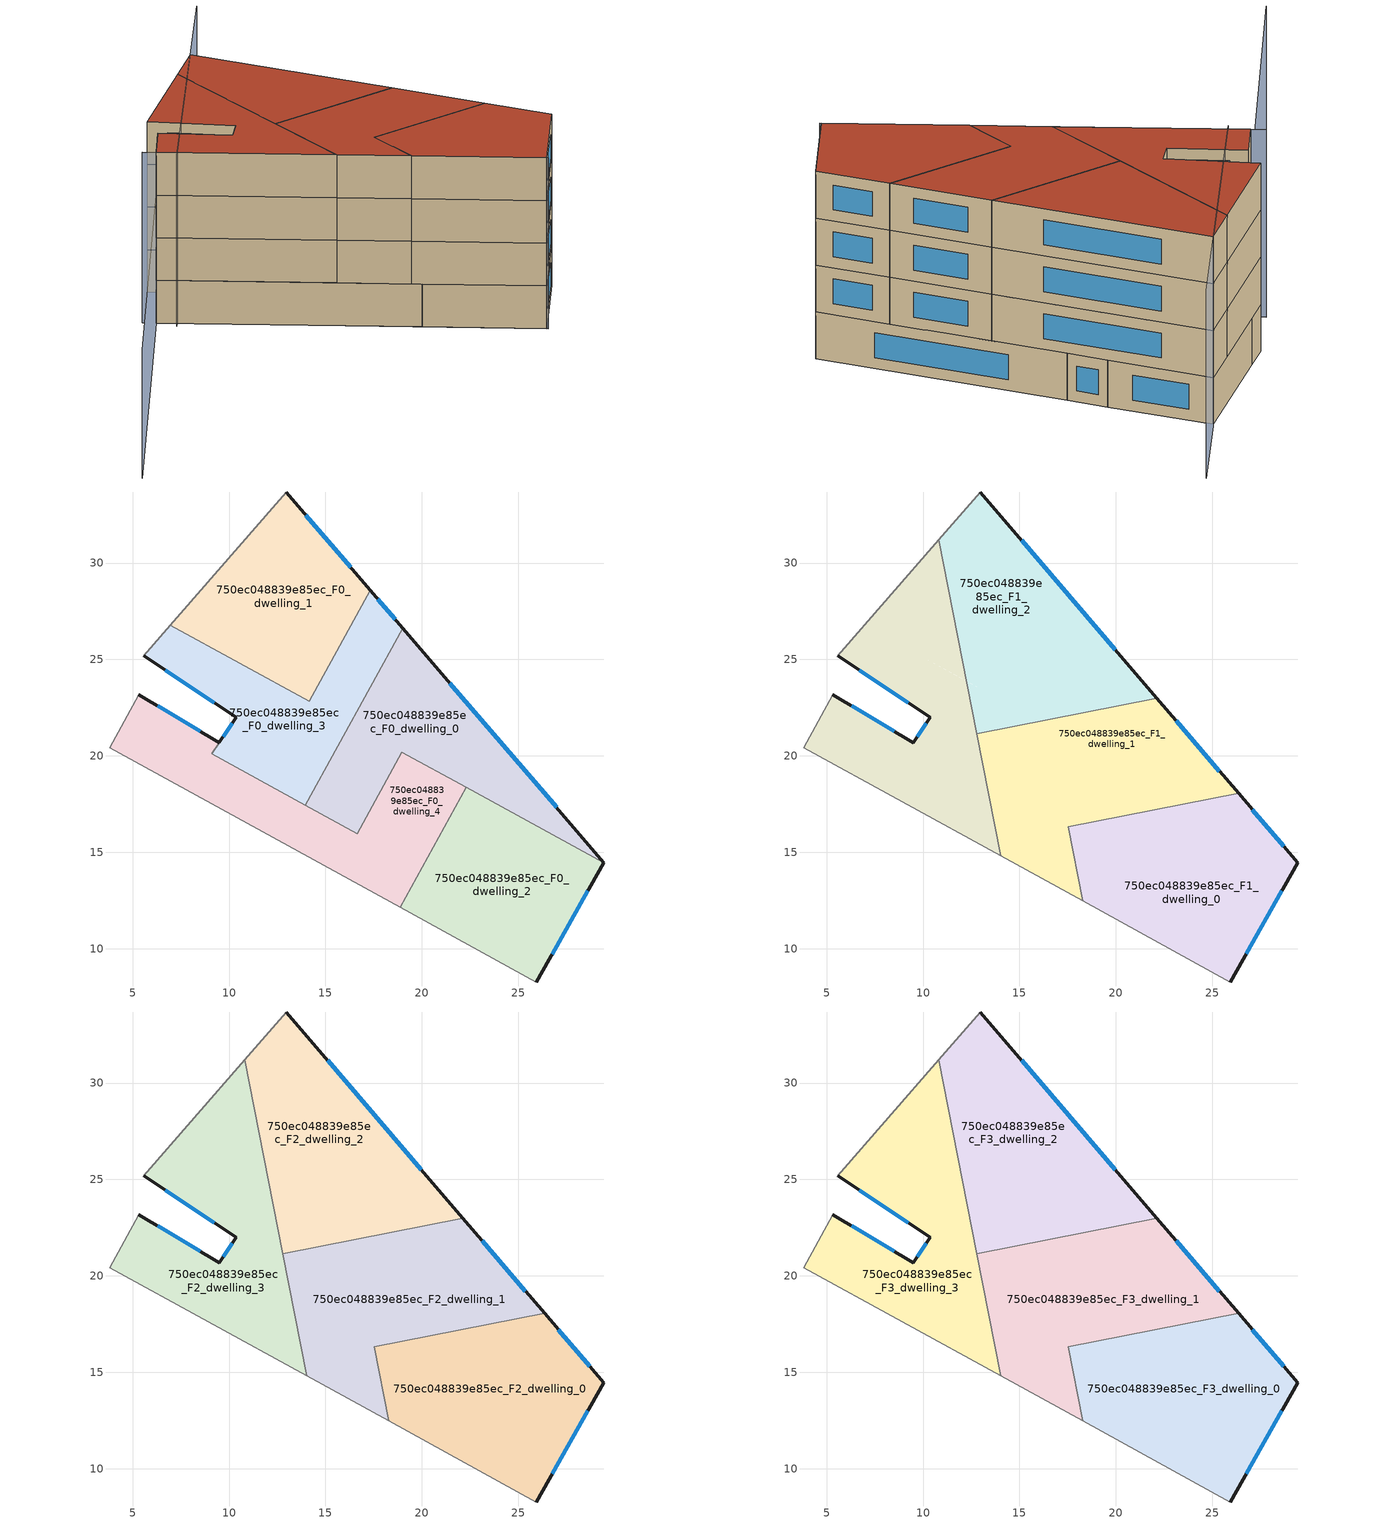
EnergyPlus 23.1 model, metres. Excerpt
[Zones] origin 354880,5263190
750ec048839e85ec_F0_dwelling_0
 floor ground (EU_floor_Construction): 19.01,26.63 29.43,14.47 29.42,14.45 18.97,20.19 16.65,15.96 13.96,17.44 z0
 wall outside (EU_wall_Construction): 29.42,14.45 29.43,14.47 19.01,26.63 z0:3
 wall to 750ec048839e85ec_F0_dwelling_4 (EU_wall_Construction): 13.96,17.44 16.65,15.96 18.97,20.19 22.3,18.36 z0:3
 wall to 750ec048839e85ec_F0_dwelling_2 (EU_wall_Construction): 22.3,18.36 29.42,14.45 z0:3
 wall to 750ec048839e85ec_F0_dwelling_3 (EU_wall_Construction): 19.01,26.63 13.97,17.44 z0:3
 window (EU_Window_Construction): 26.98,17.32 21.46,23.77 z0.7:2.3
750ec048839e85ec_F0_dwelling_1
 floor ground (EU_floor_Construction): 12.96,33.68 17.33,28.59 14.17,22.83 6.96,26.79 z0
 wall outside (EU_wall_Construction): 17.33,28.59 12.96,33.68 z0:3
 wall to 750ec048839e85ec_F0_dwelling_3 (EU_wall_Construction): 6.96,26.79 14.17,22.83 17.33,28.59 z0:3
 wall adiabatic (EU_wall_Construction): 12.96,33.68 6.96,26.79 z0:3
 window (EU_Window_Construction): 16.3,29.78 13.99,32.49 z0.7:2.3
750ec048839e85ec_F0_dwelling_2
 floor ground (EU_floor_Construction): 29.42,14.45 25.93,8.28 18.88,12.15 22.3,18.36 z0
 wall outside (EU_wall_Construction): 25.93,8.28 29.42,14.45 z0:3
 wall adiabatic (EU_wall_Construction): 18.88,12.15 25.93,8.28 z0:3
 wall to 750ec048839e85ec_F0_dwelling_4 (EU_wall_Construction): 22.3,18.36 18.88,12.15 z0:3
 window (EU_Window_Construction): 26.75,9.73 28.6,13 z0.7:2.3
 ceiling adiabatic (EU_roof_Construction): 23.79,17.55 22.3,18.36 21.61,17.12 z3
750ec048839e85ec_F0_dwelling_3
 floor ground (EU_floor_Construction): 17.33,28.59 19.01,26.63 13.97,17.44 9.1,20.12 9.48,20.7 10.37,22 5.57,25.18 6.96,26.79 14.17,22.83 z0
 wall outside (EU_wall_Construction): 5.57,25.18 10.37,22 9.48,20.7 / 19.01,26.63 17.33,28.59 z0:3
 wall adiabatic (EU_wall_Construction): 6.96,26.79 5.57,25.18 z0:3
 wall to 750ec048839e85ec_F0_dwelling_4 (EU_wall_Construction): 9.48,20.69 9.1,20.12 13.97,17.44 z0:3
 window (EU_Window_Construction): 10.17,21.7 9.69,21 / 6.7,24.44 9.25,22.75 / 18.62,27.09 17.72,28.13 z0.7:2.3
750ec048839e85ec_F0_dwelling_4
 floor ground (EU_floor_Construction): 18.97,20.19 22.3,18.36 18.88,12.15 3.82,20.42 5.33,23.17 9.48,20.69 9.1,20.12 16.65,15.96 z0
 wall outside (EU_wall_Construction): 9.48,20.69 5.33,23.17 z0:3
 wall adiabatic (EU_wall_Construction): 5.33,23.17 3.82,20.42 18.88,12.15 z0:3
 window (EU_Window_Construction): 8.51,21.27 6.31,22.59 z0.7:2.3
 ceiling adiabatic (EU_roof_Construction): 18.28,12.48 17.53,16.32 21.61,17.12 22.3,18.36 18.97,20.19 16.65,15.96 13.46,17.72 14.03,14.81 z3
750ec048839e85ec_F1_dwelling_0
 floor to 750ec048839e85ec_F0_dwelling_2 (EU_floor_Construction): 29.42,14.45 25.93,8.28 18.88,12.15 21.61,17.12 23.79,17.55 z3
 floor to 750ec048839e85ec_F0_dwelling_4 (EU_floor_Construction): 21.61,17.12 18.88,12.15 18.28,12.48 17.53,16.32 z3
 floor to 750ec048839e85ec_F0_dwelling_0 (EU_floor_Construction): 26.36,18.05 29.43,14.47 29.42,14.45 23.79,17.55 z3
 wall outside (EU_wall_Construction): 25.93,8.28 29.43,14.47 26.36,18.05 z3:6
 wall adiabatic (EU_wall_Construction): 18.28,12.48 25.93,8.28 z3:6
 wall to 750ec048839e85ec_F1_dwelling_1 (EU_wall_Construction): 26.36,18.05 17.53,16.32 18.28,12.48 z3:6
 window (EU_Window_Construction): 28.71,15.31 27.08,17.21 / 26.75,9.73 28.61,13.02 z3.7:5.3
750ec048839e85ec_F1_dwelling_1
 floor to 750ec048839e85ec_F0_dwelling_0 (EU_floor_Construction): 22.13,22.99 26.36,18.05 23.79,17.55 18.97,20.19 16.65,15.96 13.96,17.44 16.39,21.86 z3
 floor to 750ec048839e85ec_F0_dwelling_3 (EU_floor_Construction): 16.39,21.86 13.97,17.44 13.46,17.72 12.79,21.15 z3
 floor adiabatic (EU_floor_Construction): 23.79,17.55 17.53,16.32 18.28,12.48 14.03,14.81 12.79,21.15 13.46,17.72 13.96,17.44 16.65,15.96 18.97,20.19 z3
 wall outside (EU_wall_Construction): 26.36,18.05 22.13,22.99 z3:6
 wall adiabatic (EU_wall_Construction): 14.03,14.81 18.28,12.48 z3:6
 wall to 750ec048839e85ec_F1_dwelling_2 (EU_wall_Construction): 22.13,22.99 12.79,21.15 z3:6
 wall to 750ec048839e85ec_F1_dwelling_3 (EU_wall_Construction): 12.79,21.15 14.03,14.81 z3:6
 window (EU_Window_Construction): 25.37,19.21 23.12,21.83 z3.7:5.3
750ec048839e85ec_F1_dwelling_2
 floor to 750ec048839e85ec_F0_dwelling_1 (EU_floor_Construction): 12.96,33.68 17.33,28.59 14.17,22.83 12.25,23.88 10.81,31.21 z3
 floor to 750ec048839e85ec_F0_dwelling_3 (EU_floor_Construction): 17.33,28.59 19.01,26.63 16.39,21.86 12.79,21.15 12.25,23.88 14.17,22.83 z3
 floor to 750ec048839e85ec_F0_dwelling_0 (EU_floor_Construction): 19.01,26.63 22.13,22.99 16.39,21.86 z3
 wall outside (EU_wall_Construction): 22.13,22.99 12.96,33.68 z3:6
 wall adiabatic (EU_wall_Construction): 12.96,33.68 10.81,31.21 z3:6
 wall to 750ec048839e85ec_F1_dwelling_3 (EU_wall_Construction): 10.81,31.21 12.79,21.15 z3:6
 window (EU_Window_Construction): 19.98,25.5 15.11,31.17 z3.7:5.3
750ec048839e85ec_F1_dwelling_3
 floor outside (EU_floor_Construction): 9.48,20.7 9.1,20.12 9.48,20.69 5.33,23.17 3.82,20.42 5.33,23.17 z3
 floor to 750ec048839e85ec_F0_dwelling_3 (EU_floor_Construction): 12.25,23.88 13.46,17.72 9.1,20.12 9.48,20.7 10.37,22 5.57,25.18 6.96,26.79 z3
 floor to 750ec048839e85ec_F0_dwelling_4 (EU_floor_Construction): 9.48,20.69 9.1,20.12 13.46,17.72 14.03,14.81 3.82,20.42 5.33,23.17 z3
 floor to 750ec048839e85ec_F0_dwelling_1 (EU_floor_Construction): 10.81,31.21 12.25,23.88 6.96,26.79 z3
 wall outside (EU_wall_Construction): 5.57,25.18 10.37,22 9.48,20.69 5.33,23.17 z3:6
 wall adiabatic (EU_wall_Construction): 10.81,31.21 5.57,25.18 / 5.33,23.17 3.82,20.42 14.03,14.81 z3:6
 window (EU_Window_Construction): 10.16,21.7 9.69,21 / 6.7,24.44 9.25,22.75 / 8.51,21.28 6.31,22.59 z3.7:5.3
750ec048839e85ec_F2_dwelling_0
 floor to 750ec048839e85ec_F1_dwelling_0 (EU_floor_Construction): 26.36,18.05 29.43,14.47 25.93,8.28 18.28,12.48 17.53,16.32 z6
 wall outside (EU_wall_Construction): 25.93,8.28 29.43,14.47 26.36,18.05 z6:9
 wall adiabatic (EU_wall_Construction): 18.28,12.48 25.93,8.28 z6:9
 wall to 750ec048839e85ec_F2_dwelling_1 (EU_wall_Construction): 26.36,18.05 17.53,16.32 18.28,12.48 z6:9
 window (EU_Window_Construction): 28.71,15.31 27.08,17.21 / 26.75,9.73 28.61,13.02 z6.7:8.3
750ec048839e85ec_F2_dwelling_1
 floor to 750ec048839e85ec_F1_dwelling_1 (EU_floor_Construction): 22.13,22.99 26.36,18.05 17.53,16.32 18.28,12.48 14.03,14.81 12.79,21.15 z6
 wall outside (EU_wall_Construction): 26.36,18.05 22.13,22.99 z6:9
 wall adiabatic (EU_wall_Construction): 14.03,14.81 18.28,12.48 z6:9
 wall to 750ec048839e85ec_F2_dwelling_2 (EU_wall_Construction): 22.13,22.99 12.79,21.15 z6:9
 wall to 750ec048839e85ec_F2_dwelling_3 (EU_wall_Construction): 12.79,21.15 14.03,14.81 z6:9
 window (EU_Window_Construction): 25.37,19.21 23.12,21.83 z6.7:8.3
750ec048839e85ec_F2_dwelling_2
 floor to 750ec048839e85ec_F1_dwelling_2 (EU_floor_Construction): 12.96,33.68 22.13,22.99 12.79,21.15 10.81,31.21 z6
 wall outside (EU_wall_Construction): 22.13,22.99 12.96,33.68 z6:9
 wall adiabatic (EU_wall_Construction): 12.96,33.68 10.81,31.21 z6:9
 wall to 750ec048839e85ec_F2_dwelling_3 (EU_wall_Construction): 10.81,31.21 12.79,21.15 z6:9
 window (EU_Window_Construction): 19.98,25.5 15.11,31.17 z6.7:8.3
750ec048839e85ec_F2_dwelling_3
 floor to 750ec048839e85ec_F1_dwelling_3 (EU_floor_Construction): 10.81,31.21 14.03,14.81 3.82,20.42 5.33,23.17 9.48,20.69 10.37,22 5.57,25.18 z6
 wall outside (EU_wall_Construction): 5.57,25.18 10.37,22 9.48,20.69 5.33,23.17 z6:9
 wall adiabatic (EU_wall_Construction): 10.81,31.21 5.57,25.18 / 5.33,23.17 3.82,20.42 14.03,14.81 z6:9
 window (EU_Window_Construction): 10.16,21.7 9.69,21 / 6.7,24.44 9.25,22.75 / 8.51,21.28 6.31,22.59 z6.7:8.3
750ec048839e85ec_F3_dwelling_0
 floor to 750ec048839e85ec_F2_dwelling_0 (EU_floor_Construction): 26.36,18.05 29.43,14.47 25.93,8.28 18.28,12.48 17.53,16.32 z9
 wall outside (EU_wall_Construction): 25.93,8.28 29.43,14.47 26.36,18.05 z9:12
 wall adiabatic (EU_wall_Construction): 18.28,12.48 25.93,8.28 z9:12
 wall to 750ec048839e85ec_F3_dwelling_1 (EU_wall_Construction): 26.36,18.05 17.53,16.32 18.28,12.48 z9:12
 window (EU_Window_Construction): 28.71,15.31 27.08,17.21 / 26.75,9.73 28.61,13.02 z9.7:11.3
 roof outside (EU_roof_Construction): 25.93,8.28 29.43,14.47 26.36,18.05 17.53,16.32 18.28,12.48 z12
750ec048839e85ec_F3_dwelling_1
 floor to 750ec048839e85ec_F2_dwelling_1 (EU_floor_Construction): 22.13,22.99 26.36,18.05 17.53,16.32 18.28,12.48 14.03,14.81 12.79,21.15 z9
 wall outside (EU_wall_Construction): 26.36,18.05 22.13,22.99 z9:12
 wall adiabatic (EU_wall_Construction): 14.03,14.81 18.28,12.48 z9:12
 wall to 750ec048839e85ec_F3_dwelling_2 (EU_wall_Construction): 22.13,22.99 12.79,21.15 z9:12
 wall to 750ec048839e85ec_F3_dwelling_3 (EU_wall_Construction): 12.79,21.15 14.03,14.81 z9:12
 window (EU_Window_Construction): 25.37,19.21 23.12,21.83 z9.7:11.3
 roof outside (EU_roof_Construction): 26.36,18.05 22.13,22.99 12.79,21.15 14.03,14.81 18.28,12.48 17.53,16.32 z12
750ec048839e85ec_F3_dwelling_2
 floor to 750ec048839e85ec_F2_dwelling_2 (EU_floor_Construction): 12.96,33.68 22.13,22.99 12.79,21.15 10.81,31.21 z9
 wall outside (EU_wall_Construction): 22.13,22.99 12.96,33.68 z9:12
 wall adiabatic (EU_wall_Construction): 12.96,33.68 10.81,31.21 z9:12
 wall to 750ec048839e85ec_F3_dwelling_3 (EU_wall_Construction): 10.81,31.21 12.79,21.15 z9:12
 window (EU_Window_Construction): 19.98,25.5 15.11,31.17 z9.7:11.3
 roof outside (EU_roof_Construction): 22.13,22.99 12.96,33.68 10.81,31.21 12.79,21.15 z12
750ec048839e85ec_F3_dwelling_3
 floor to 750ec048839e85ec_F2_dwelling_3 (EU_floor_Construction): 10.81,31.21 14.03,14.81 3.82,20.42 5.33,23.17 9.48,20.69 10.37,22 5.57,25.18 z9
 wall outside (EU_wall_Construction): 5.57,25.18 10.37,22 9.48,20.69 5.33,23.17 z9:12
 wall adiabatic (EU_wall_Construction): 10.81,31.21 5.57,25.18 / 5.33,23.17 3.82,20.42 14.03,14.81 z9:12
 window (EU_Window_Construction): 10.16,21.7 9.69,21 / 6.7,24.44 9.25,22.75 / 8.51,21.28 6.31,22.59 z9.7:11.3
 roof outside (EU_roof_Construction): 14.03,14.81 10.81,31.21 5.57,25.18 10.37,22 9.48,20.69 5.33,23.17 3.82,20.42 z12
shading: 3.03,20.85 26.02,8.23 / 16.91,40.59 4.78,19.38 z0:12; 3.82,20.42 -8.38,-1.75 z0:9
[Building]
EU S2 Campaign: North Axis=0; Terrain=City; Solar Distribution=FullExterior
[Site:Location]
Budapest.Ferenc.Liszt.Intl.AP: Latitude=47.437; Longitude=19.256; Time Zone=1; Elevation=185
[SizingPeriod:WeatherFileDays]
AnnualSizingPeriod: Begin Month=1; Begin Day of Month=1; End Month=12; End Day of Month=31; Day of Week for Start Day=Monday; Use Weather File Daylight Saving Period=No; Use Weather File Rain and Snow Indicators=No
[MATERIAL]
EU_InternalMass_Material: Roughness=MediumRough; Thickness=0.1; Conductivity=1; Density=1800; Specific Heat=900; Thermal Absorptance=0.9; Solar Absorptance=0.7; Visible Absorptance=0.7
[MATERIAL:NOMASS] Roughness=MediumRough; Thermal Absorptance=0.9; Solar Absorptance=0.7; Visible Absorptance=0.7
Name | Thermal Resistance
EU_wall_NoMass | 0.832559
EU_roof_NoMass | 1.39638
EU_floor_NoMass | 0.872794
[WINDOWMATERIAL:SIMPLEGLAZINGSYSTEM]
EU_Window_SimpleGlazing: UFactor=2.79869; Solar Heat Gain Coefficient=0.75; Visible Transmittance=0.75
[CONSTRUCTION]
EU_wall_Construction: EU_wall_NoMass
EU_roof_Construction: EU_roof_NoMass
EU_floor_Construction: EU_floor_NoMass
EU_Window_Construction: EU_Window_SimpleGlazing
EU_InternalMass_Construction: EU_InternalMass_Material
[ZONE] Type=1; Multiplier=1; Ceiling Height=autocalculate; Floor Area=autocalculate; Part of Total Floor Area=Yes
Name | Volume
750ec048839e85ec_F0_dwelling_0 | 172.044
750ec048839e85ec_F1_dwelling_0; 750ec048839e85ec_F2_dwelling_0; 750ec048839e85ec_F3_dwelling_0 | 215.057
750ec048839e85ec_F0_dwelling_1 | 172.029
750ec048839e85ec_F1_dwelling_1; 750ec048839e85ec_F2_dwelling_1; 750ec048839e85ec_F3_dwelling_1 | 215.056
750ec048839e85ec_F0_dwelling_2 | 172.026
750ec048839e85ec_F1_dwelling_2; 750ec048839e85ec_F2_dwelling_2; 750ec048839e85ec_F3_dwelling_2 | 215.04
750ec048839e85ec_F0_dwelling_3 | 160.676
750ec048839e85ec_F1_dwelling_3; 750ec048839e85ec_F2_dwelling_3; 750ec048839e85ec_F3_dwelling_3 | 215.053
750ec048839e85ec_F0_dwelling_4 | 183.4
[INTERNALMASS] Construction=EU_InternalMass_Construction
Name | Zone or ZoneList | Surface Area
750ec048839e85ec_F0_dwelling_0_EU_InternalMass | 750ec048839e85ec_F0_dwelling_0 | 57.3485
750ec048839e85ec_F0_dwelling_1_EU_InternalMass | 750ec048839e85ec_F0_dwelling_1 | 57.3467
750ec048839e85ec_F0_dwelling_2_EU_InternalMass | 750ec048839e85ec_F0_dwelling_2 | 57.3445
750ec048839e85ec_F0_dwelling_3_EU_InternalMass | 750ec048839e85ec_F0_dwelling_3 | 53.5567
750ec048839e85ec_F0_dwelling_4_EU_InternalMass | 750ec048839e85ec_F0_dwelling_4 | 61.1417
750ec048839e85ec_F1_dwelling_0_EU_InternalMass | 750ec048839e85ec_F1_dwelling_0 | 71.6848
750ec048839e85ec_F1_dwelling_1_EU_InternalMass | 750ec048839e85ec_F1_dwelling_1 | 71.6853
750ec048839e85ec_F1_dwelling_2_EU_InternalMass | 750ec048839e85ec_F1_dwelling_2 | 71.6829
750ec048839e85ec_F1_dwelling_3_EU_InternalMass | 750ec048839e85ec_F1_dwelling_3 | 71.6843
750ec048839e85ec_F2_dwelling_0_EU_InternalMass | 750ec048839e85ec_F2_dwelling_0 | 71.6848
750ec048839e85ec_F2_dwelling_1_EU_InternalMass | 750ec048839e85ec_F2_dwelling_1 | 71.6853
750ec048839e85ec_F2_dwelling_2_EU_InternalMass | 750ec048839e85ec_F2_dwelling_2 | 71.6829
750ec048839e85ec_F2_dwelling_3_EU_InternalMass | 750ec048839e85ec_F2_dwelling_3 | 71.6843
750ec048839e85ec_F3_dwelling_0_EU_InternalMass | 750ec048839e85ec_F3_dwelling_0 | 71.6848
750ec048839e85ec_F3_dwelling_1_EU_InternalMass | 750ec048839e85ec_F3_dwelling_1 | 71.6853
750ec048839e85ec_F3_dwelling_2_EU_InternalMass | 750ec048839e85ec_F3_dwelling_2 | 71.6829
750ec048839e85ec_F3_dwelling_3_EU_InternalMass | 750ec048839e85ec_F3_dwelling_3 | 71.6843
[OTHEREQUIPMENT] Fuel Type=Electricity; Design Level Calculation Method=Watts/Area; Power per Zone Floor Area=1; Fraction Latent=0; Fraction Radiant=0; Fraction Lost=0; Carbon Dioxide Generation Rate=0; EndUse Subcategory=EU_Step8_InternalGains
Name | Zone or ZoneList or Space or SpaceList | Schedule
EU_Step8_InternalGain_750ec048839e85ec_F0_dwelling_0_f000 | 750ec048839e85ec_F0_dwelling_0 | EU_Step8_GainSchedule_750ec048839e85ec_F0_dwelling_0_f000
EU_Step8_InternalGain_750ec048839e85ec_F0_dwelling_1_f000 | 750ec048839e85ec_F0_dwelling_1 | EU_Step8_GainSchedule_750ec048839e85ec_F0_dwelling_1_f000
EU_Step8_InternalGain_750ec048839e85ec_F0_dwelling_2_f000 | 750ec048839e85ec_F0_dwelling_2 | EU_Step8_GainSchedule_750ec048839e85ec_F0_dwelling_2_f000
EU_Step8_InternalGain_750ec048839e85ec_F0_dwelling_3_f000 | 750ec048839e85ec_F0_dwelling_3 | EU_Step8_GainSchedule_750ec048839e85ec_F0_dwelling_3_f000
EU_Step8_InternalGain_750ec048839e85ec_F0_dwelling_4_f000 | 750ec048839e85ec_F0_dwelling_4 | EU_Step8_GainSchedule_750ec048839e85ec_F0_dwelling_4_f000
EU_Step8_InternalGain_750ec048839e85ec_F1_dwelling_0_f000 | 750ec048839e85ec_F1_dwelling_0 | EU_Step8_GainSchedule_750ec048839e85ec_F1_dwelling_0_f000
EU_Step8_InternalGain_750ec048839e85ec_F1_dwelling_1_f000 | 750ec048839e85ec_F1_dwelling_1 | EU_Step8_GainSchedule_750ec048839e85ec_F1_dwelling_1_f000
EU_Step8_InternalGain_750ec048839e85ec_F1_dwelling_2_f000 | 750ec048839e85ec_F1_dwelling_2 | EU_Step8_GainSchedule_750ec048839e85ec_F1_dwelling_2_f000
EU_Step8_InternalGain_750ec048839e85ec_F1_dwelling_3_f000 | 750ec048839e85ec_F1_dwelling_3 | EU_Step8_GainSchedule_750ec048839e85ec_F1_dwelling_3_f000
EU_Step8_InternalGain_750ec048839e85ec_F2_dwelling_0_f000 | 750ec048839e85ec_F2_dwelling_0 | EU_Step8_GainSchedule_750ec048839e85ec_F2_dwelling_0_f000
EU_Step8_InternalGain_750ec048839e85ec_F2_dwelling_1_f000 | 750ec048839e85ec_F2_dwelling_1 | EU_Step8_GainSchedule_750ec048839e85ec_F2_dwelling_1_f000
EU_Step8_InternalGain_750ec048839e85ec_F2_dwelling_2_f000 | 750ec048839e85ec_F2_dwelling_2 | EU_Step8_GainSchedule_750ec048839e85ec_F2_dwelling_2_f000
EU_Step8_InternalGain_750ec048839e85ec_F2_dwelling_3_f000 | 750ec048839e85ec_F2_dwelling_3 | EU_Step8_GainSchedule_750ec048839e85ec_F2_dwelling_3_f000
EU_Step8_InternalGain_750ec048839e85ec_F3_dwelling_0_f000 | 750ec048839e85ec_F3_dwelling_0 | EU_Step8_GainSchedule_750ec048839e85ec_F3_dwelling_0_f000
EU_Step8_InternalGain_750ec048839e85ec_F3_dwelling_1_f000 | 750ec048839e85ec_F3_dwelling_1 | EU_Step8_GainSchedule_750ec048839e85ec_F3_dwelling_1_f000
EU_Step8_InternalGain_750ec048839e85ec_F3_dwelling_2_f000 | 750ec048839e85ec_F3_dwelling_2 | EU_Step8_GainSchedule_750ec048839e85ec_F3_dwelling_2_f000
EU_Step8_InternalGain_750ec048839e85ec_F3_dwelling_3_f000 | 750ec048839e85ec_F3_dwelling_3 | EU_Step8_GainSchedule_750ec048839e85ec_F3_dwelling_3_f000
[ZONEVENTILATION:DESIGNFLOWRATE] Schedule=EU_AlwaysOn; Design Flow Rate Calculation Method=AirChanges/Hour; Air Changes per Hour=0.475469; Ventilation Type=Natural; Fan Pressure Rise=0; Fan Total Efficiency=1; Constant Term Coefficient=1; Temperature Term Coefficient=0; Velocity Term Coefficient=0; Velocity Squared Term Coefficient=0; Minimum Indoor Temperature=-100; Maximum Indoor Temperature=100; Delta Temperature=-100; Minimum Outdoor Temperature=-100; Maximum Outdoor Temperature=100; Maximum Wind Speed=40
Name | Zone or ZoneList or Space or SpaceList
EU_ConstantAir_750ec048839e85ec_F0_dwelling_0 | 750ec048839e85ec_F0_dwelling_0
EU_ConstantAir_750ec048839e85ec_F0_dwelling_1 | 750ec048839e85ec_F0_dwelling_1
EU_ConstantAir_750ec048839e85ec_F0_dwelling_2 | 750ec048839e85ec_F0_dwelling_2
EU_ConstantAir_750ec048839e85ec_F0_dwelling_3 | 750ec048839e85ec_F0_dwelling_3
EU_ConstantAir_750ec048839e85ec_F0_dwelling_4 | 750ec048839e85ec_F0_dwelling_4
EU_ConstantAir_750ec048839e85ec_F1_dwelling_0 | 750ec048839e85ec_F1_dwelling_0
EU_ConstantAir_750ec048839e85ec_F1_dwelling_1 | 750ec048839e85ec_F1_dwelling_1
EU_ConstantAir_750ec048839e85ec_F1_dwelling_2 | 750ec048839e85ec_F1_dwelling_2
EU_ConstantAir_750ec048839e85ec_F1_dwelling_3 | 750ec048839e85ec_F1_dwelling_3
EU_ConstantAir_750ec048839e85ec_F2_dwelling_0 | 750ec048839e85ec_F2_dwelling_0
EU_ConstantAir_750ec048839e85ec_F2_dwelling_1 | 750ec048839e85ec_F2_dwelling_1
EU_ConstantAir_750ec048839e85ec_F2_dwelling_2 | 750ec048839e85ec_F2_dwelling_2
EU_ConstantAir_750ec048839e85ec_F2_dwelling_3 | 750ec048839e85ec_F2_dwelling_3
EU_ConstantAir_750ec048839e85ec_F3_dwelling_0 | 750ec048839e85ec_F3_dwelling_0
EU_ConstantAir_750ec048839e85ec_F3_dwelling_1 | 750ec048839e85ec_F3_dwelling_1
EU_ConstantAir_750ec048839e85ec_F3_dwelling_2 | 750ec048839e85ec_F3_dwelling_2
EU_ConstantAir_750ec048839e85ec_F3_dwelling_3 | 750ec048839e85ec_F3_dwelling_3
[HVACTEMPLATE:THERMOSTAT] Constant Heating Setpoint=20; Constant Cooling Setpoint=50
EU_HeatOnly_750ec048839e85ec_F0_dwelling_0; EU_HeatOnly_750ec048839e85ec_F0_dwelling_1; EU_HeatOnly_750ec048839e85ec_F0_dwelling_2; EU_HeatOnly_750ec048839e85ec_F0_dwelling_3; EU_HeatOnly_750ec048839e85ec_F0_dwelling_4; EU_HeatOnly_750ec048839e85ec_F1_dwelling_0; EU_HeatOnly_750ec048839e85ec_F1_dwelling_1; EU_HeatOnly_750ec048839e85ec_F1_dwelling_2; EU_HeatOnly_750ec048839e85ec_F1_dwelling_3; EU_HeatOnly_750ec048839e85ec_F2_dwelling_0; EU_HeatOnly_750ec048839e85ec_F2_dwelling_1; EU_HeatOnly_750ec048839e85ec_F2_dwelling_2; EU_HeatOnly_750ec048839e85ec_F2_dwelling_3; EU_HeatOnly_750ec048839e85ec_F3_dwelling_0; EU_HeatOnly_750ec048839e85ec_F3_dwelling_1; EU_HeatOnly_750ec048839e85ec_F3_dwelling_2; EU_HeatOnly_750ec048839e85ec_F3_dwelling_3
[HVACTEMPLATE:ZONE:IDEALLOADSAIRSYSTEM] System Availability Schedule=EU_AlwaysOn; Maximum Heating Supply Air Temperature=50; Minimum Cooling Supply Air Temperature=13; Maximum Heating Supply Air Humidity Ratio=0.0156; Minimum Cooling Supply Air Humidity Ratio=0.0077; Heating Limit=NoLimit; Cooling Limit=NoLimit; Heating Availability Schedule=EU_AlwaysOn; Cooling Availability Schedule=EU_CoolingOff; Dehumidification Control Type=ConstantSensibleHeatRatio; Cooling Sensible Heat Ratio=0.7; Dehumidification Setpoint=60; Humidification Control Type=None; Humidification Setpoint=30; Outdoor Air Method=None; Outdoor Air Flow Rate per Person=0.00944; Outdoor Air Flow Rate per Zone Floor Area=0; Outdoor Air Flow Rate per Zone=0; Demand Controlled Ventilation Type=None; Outdoor Air Economizer Type=NoEconomizer; Heat Recovery Type=None; Sensible Heat Recovery Effectiveness=0.7; Latent Heat Recovery Effectiveness=0.65
Name | Template Thermostat
750ec048839e85ec_F0_dwelling_0 | EU_HeatOnly_750ec048839e85ec_F0_dwelling_0
750ec048839e85ec_F0_dwelling_1 | EU_HeatOnly_750ec048839e85ec_F0_dwelling_1
750ec048839e85ec_F0_dwelling_2 | EU_HeatOnly_750ec048839e85ec_F0_dwelling_2
750ec048839e85ec_F0_dwelling_3 | EU_HeatOnly_750ec048839e85ec_F0_dwelling_3
750ec048839e85ec_F0_dwelling_4 | EU_HeatOnly_750ec048839e85ec_F0_dwelling_4
750ec048839e85ec_F1_dwelling_0 | EU_HeatOnly_750ec048839e85ec_F1_dwelling_0
750ec048839e85ec_F1_dwelling_1 | EU_HeatOnly_750ec048839e85ec_F1_dwelling_1
750ec048839e85ec_F1_dwelling_2 | EU_HeatOnly_750ec048839e85ec_F1_dwelling_2
750ec048839e85ec_F1_dwelling_3 | EU_HeatOnly_750ec048839e85ec_F1_dwelling_3
750ec048839e85ec_F2_dwelling_0 | EU_HeatOnly_750ec048839e85ec_F2_dwelling_0
750ec048839e85ec_F2_dwelling_1 | EU_HeatOnly_750ec048839e85ec_F2_dwelling_1
750ec048839e85ec_F2_dwelling_2 | EU_HeatOnly_750ec048839e85ec_F2_dwelling_2
750ec048839e85ec_F2_dwelling_3 | EU_HeatOnly_750ec048839e85ec_F2_dwelling_3
750ec048839e85ec_F3_dwelling_0 | EU_HeatOnly_750ec048839e85ec_F3_dwelling_0
750ec048839e85ec_F3_dwelling_1 | EU_HeatOnly_750ec048839e85ec_F3_dwelling_1
750ec048839e85ec_F3_dwelling_2 | EU_HeatOnly_750ec048839e85ec_F3_dwelling_2
750ec048839e85ec_F3_dwelling_3 | EU_HeatOnly_750ec048839e85ec_F3_dwelling_3
[SIZING:ZONE] Zone Cooling Design Supply Air Temperature Input Method=SupplyAirTemperature; Zone Cooling Design Supply Air Temperature=13; Zone Heating Design Supply Air Temperature Input Method=SupplyAirTemperature; Zone Heating Design Supply Air Temperature=50; Zone Cooling Design Supply Air Humidity Ratio=0.008; Zone Heating Design Supply Air Humidity Ratio=0.008; Cooling Design Air Flow Method=DesignDay; Cooling Design Air Flow Rate=0; Cooling Minimum Air Flow per Zone Floor Area=0.000762; Cooling Minimum Air Flow=0; Cooling Minimum Air Flow Fraction=0.2; Heating Design Air Flow Method=DesignDay; Heating Design Air Flow Rate=0; Heating Maximum Air Flow per Zone Floor Area=0.002032; Heating Maximum Air Flow=0.141576; Heating Maximum Air Flow Fraction=0.3; Account for Dedicated Outdoor Air System=No; Dedicated Outdoor Air System Control Strategy=NeutralSupplyAir; Dedicated Outdoor Air Low Setpoint Temperature for Design=autosize; Dedicated Outdoor Air High Setpoint Temperature for Design=autosize; Zone Load Sizing Method=Sensible Load Only No Latent Load; Zone Latent Cooling Design Supply Air Humidity Ratio Input Method=HumidityRatioDifference; Zone Cooling Design Supply Air Humidity Ratio Difference=0.005; Zone Latent Heating Design Supply Air Humidity Ratio Input Method=HumidityRatioDifference; Zone Humidification Design Supply Air Humidity Ratio Difference=0.005
750ec048839e85ec_F0_dwelling_0; 750ec048839e85ec_F0_dwelling_1; 750ec048839e85ec_F0_dwelling_2; 750ec048839e85ec_F0_dwelling_3; 750ec048839e85ec_F0_dwelling_4; 750ec048839e85ec_F1_dwelling_0; 750ec048839e85ec_F1_dwelling_1; 750ec048839e85ec_F1_dwelling_2; 750ec048839e85ec_F1_dwelling_3; 750ec048839e85ec_F2_dwelling_0; 750ec048839e85ec_F2_dwelling_1; 750ec048839e85ec_F2_dwelling_2; 750ec048839e85ec_F2_dwelling_3; 750ec048839e85ec_F3_dwelling_0; 750ec048839e85ec_F3_dwelling_1; 750ec048839e85ec_F3_dwelling_2; 750ec048839e85ec_F3_dwelling_3
[SCHEDULE:CONSTANT]
Name | Hourly Value
EU_AlwaysOn | 1
EU_CoolingOff | 0
[SCHEDULE:FILE] Column Number=1; Rows to Skip at Top=0; Number of Hours of Data=8760; Column Separator=Comma; Interpolate to Timestep=No; Minutes per Item=60; Adjust Schedule for Daylight Savings=Yes
Name | File
EU_Step8_GainSchedule_750ec048839e85ec_F0_dwelling_0_f000 | ../../schedules/750ec048839e85ec/750ec048839e85ec_F0_dwelling_0_f000_gain.csv
EU_Step8_GainSchedule_750ec048839e85ec_F0_dwelling_1_f000 | ../../schedules/750ec048839e85ec/750ec048839e85ec_F0_dwelling_1_f000_gain.csv
EU_Step8_GainSchedule_750ec048839e85ec_F0_dwelling_2_f000 | ../../schedules/750ec048839e85ec/750ec048839e85ec_F0_dwelling_2_f000_gain.csv
EU_Step8_GainSchedule_750ec048839e85ec_F0_dwelling_3_f000 | ../../schedules/750ec048839e85ec/750ec048839e85ec_F0_dwelling_3_f000_gain.csv
EU_Step8_GainSchedule_750ec048839e85ec_F0_dwelling_4_f000 | ../../schedules/750ec048839e85ec/750ec048839e85ec_F0_dwelling_4_f000_gain.csv
EU_Step8_GainSchedule_750ec048839e85ec_F1_dwelling_0_f000 | ../../schedules/750ec048839e85ec/750ec048839e85ec_F1_dwelling_0_f000_gain.csv
EU_Step8_GainSchedule_750ec048839e85ec_F1_dwelling_1_f000 | ../../schedules/750ec048839e85ec/750ec048839e85ec_F1_dwelling_1_f000_gain.csv
EU_Step8_GainSchedule_750ec048839e85ec_F1_dwelling_2_f000 | ../../schedules/750ec048839e85ec/750ec048839e85ec_F1_dwelling_2_f000_gain.csv
EU_Step8_GainSchedule_750ec048839e85ec_F1_dwelling_3_f000 | ../../schedules/750ec048839e85ec/750ec048839e85ec_F1_dwelling_3_f000_gain.csv
EU_Step8_GainSchedule_750ec048839e85ec_F2_dwelling_0_f000 | ../../schedules/750ec048839e85ec/750ec048839e85ec_F2_dwelling_0_f000_gain.csv
EU_Step8_GainSchedule_750ec048839e85ec_F2_dwelling_1_f000 | ../../schedules/750ec048839e85ec/750ec048839e85ec_F2_dwelling_1_f000_gain.csv
EU_Step8_GainSchedule_750ec048839e85ec_F2_dwelling_2_f000 | ../../schedules/750ec048839e85ec/750ec048839e85ec_F2_dwelling_2_f000_gain.csv
EU_Step8_GainSchedule_750ec048839e85ec_F2_dwelling_3_f000 | ../../schedules/750ec048839e85ec/750ec048839e85ec_F2_dwelling_3_f000_gain.csv
EU_Step8_GainSchedule_750ec048839e85ec_F3_dwelling_0_f000 | ../../schedules/750ec048839e85ec/750ec048839e85ec_F3_dwelling_0_f000_gain.csv
EU_Step8_GainSchedule_750ec048839e85ec_F3_dwelling_1_f000 | ../../schedules/750ec048839e85ec/750ec048839e85ec_F3_dwelling_1_f000_gain.csv
EU_Step8_GainSchedule_750ec048839e85ec_F3_dwelling_2_f000 | ../../schedules/750ec048839e85ec/750ec048839e85ec_F3_dwelling_2_f000_gain.csv
EU_Step8_GainSchedule_750ec048839e85ec_F3_dwelling_3_f000 | ../../schedules/750ec048839e85ec/750ec048839e85ec_F3_dwelling_3_f000_gain.csv
